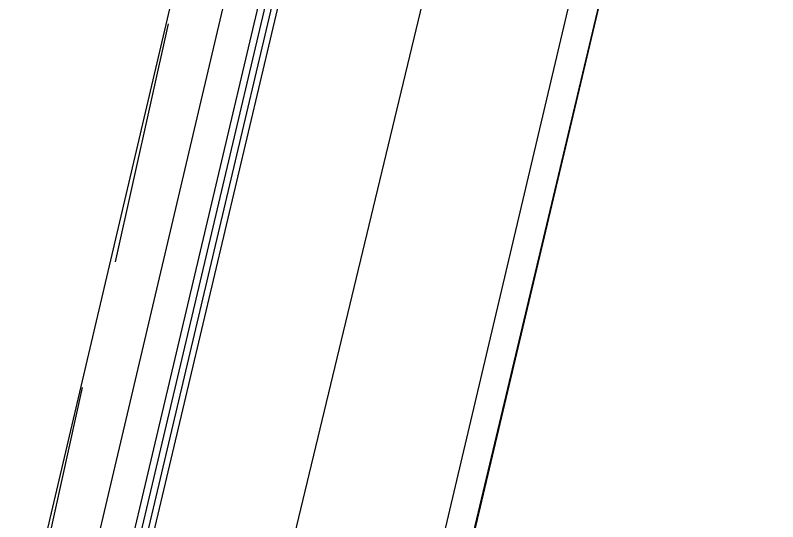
# Model space of a CAD drawing. Header units: feet. Extents: x -84 to 198, y -22 to 181.
# Drawn here: x 132.331 to 133.871, y 123.973 to 124.995 of the extents above; entities that cross this region are included whole.
import ezdxf

# ---------------------------------------------------------------- set-up
doc = ezdxf.new("R2010")
doc.units = ezdxf.units.FT
doc.layers.add('A-LINEA', color=7, linetype='CONTINUOUS')

msp = doc.modelspace()

# ---------------------------------------------------------------- linework, layer by layer
at = {"layer": 'A-LINEA'}
for p, q in [((133.8267, 126.3511), (130.04, 110.4178)), ((132.7333, 125.3911), (131.0667, 118.3111)), ((132.4133, 123.5778), (132.8, 125.2178)), ((133.4933, 125.2044), (131.8267, 118.1378)), ((132.64, 124.9778), (132.5333, 124.4978)), ((132.4667, 124.2444), (132.36, 123.7644))]:
    msp.add_line(p, q, dxfattribs=at)
for points in [[(124.3067, 145.1111), (120.72, 129.9644), (124.28, 129.1244), (124.16, 128.6311), (133.8267, 126.3511), (130.9867, 114.3778), (130.3867, 111.8711), (130.04, 110.4178), (135.96, 109.0178)], [(133.2133, 125.2711), (132.7867, 123.4978), (132.4, 121.8578)], [(132.48, 123.5644), (132.88, 125.2578), (132.88, 125.2711), (132.8933, 125.2578), (132.4933, 123.5644)], [(132.52, 123.5644), (132.92, 125.2578), (132.9067, 125.2578), (132.5067, 123.5644)]]:
    msp.add_lwpolyline(points, dxfattribs=at)

doc.saveas('drawing.dxf')
